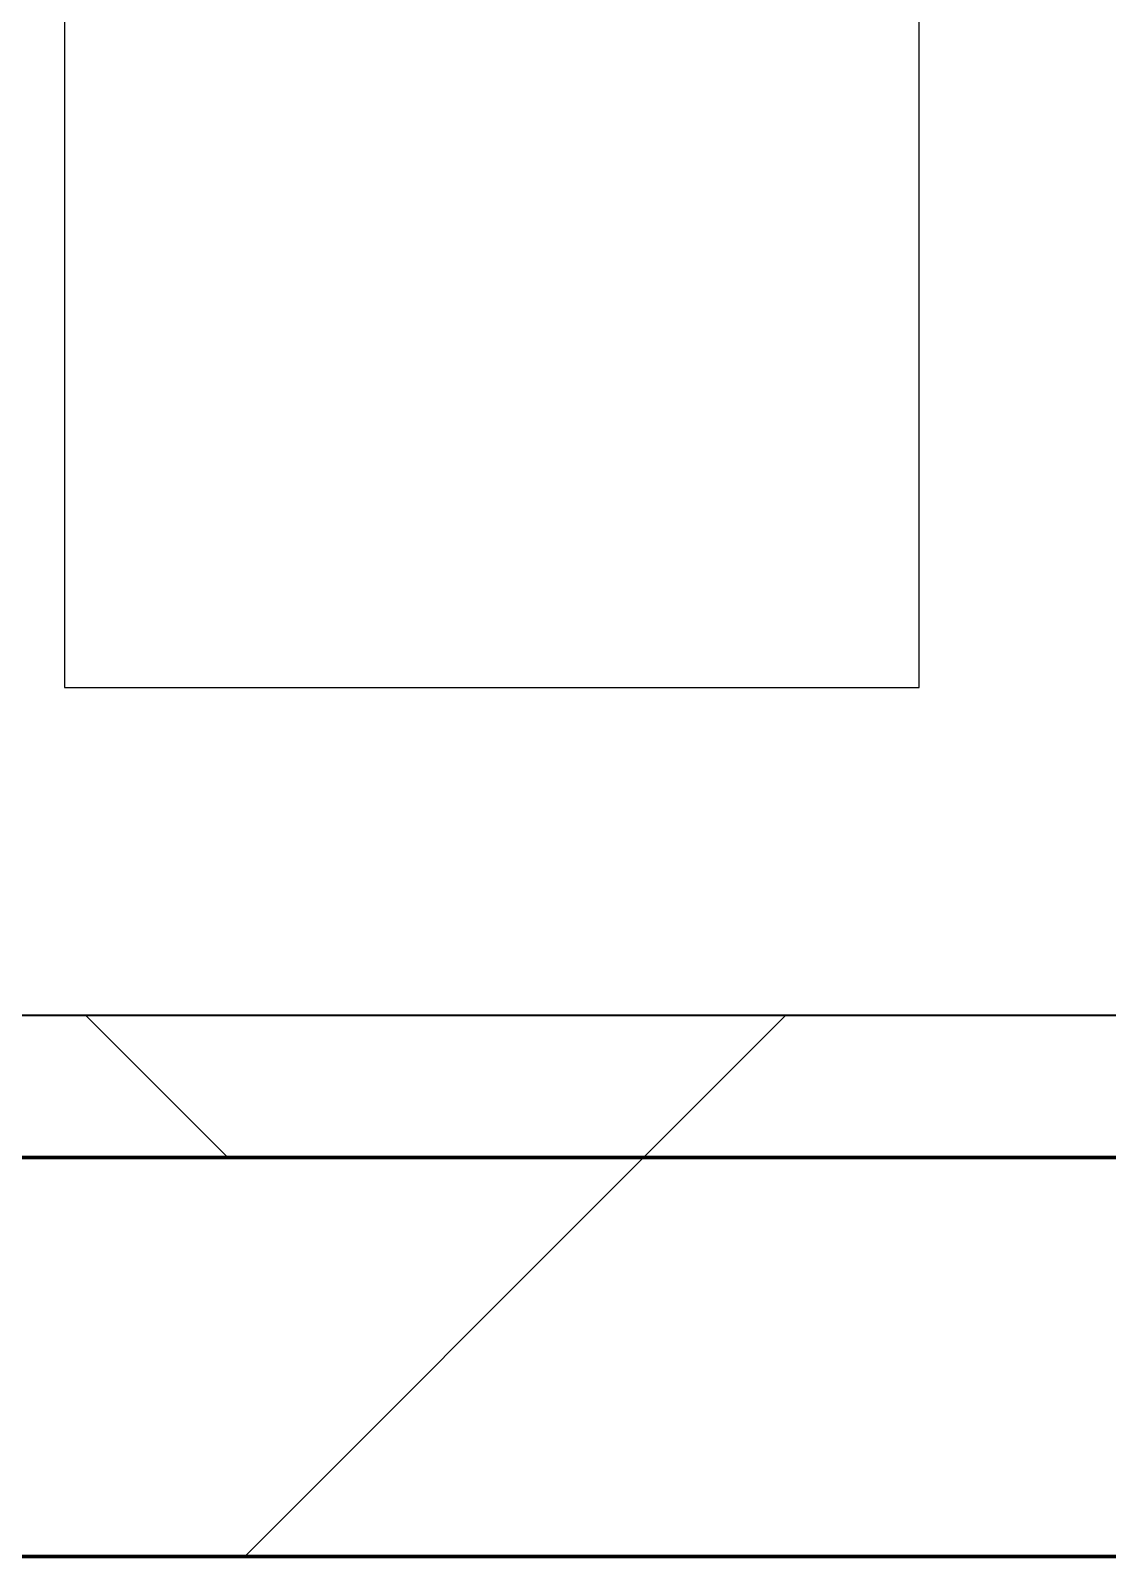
# Model space of a CAD drawing. Header units: millimetres. Extents: x -726012 to -647389, y -20772 to 18805.
# Drawn here: x -709936 to -709558, y -3461 to -2925 of the extents above; entities that cross this region are included whole.
import ezdxf
from ezdxf.xclip import XClip

# ---------------------------------------------------------------- set-up
doc = ezdxf.new("R2010")
doc.units = ezdxf.units.MM
doc.header["$XCLIPFRAME"] = 0
doc.layers.add('000 - WIPEOUT', color=250, linetype='Continuous')
doc.layers.add('A11_ALU.SOLID SHEET', color=2, linetype='Continuous')
for name, color, linetype, lineweight in [('A-GLAZ-CURT', 2, 'Continuous', 9), ('A-WALL', 5, 'Continuous', 35), ('A-WALL-FNSH', 2, 'Continuous', 35), ('A-WALL-PATT', 1, 'Continuous', 35)]:
    doc.layers.add(name, color=color, linetype=linetype, lineweight=lineweight)

# ---------------------------------------------------------------- blocks, each defined once
blk = doc.blocks.new('PPLS-PP19_Custom Tile Pattern - Custom Tile Pattern-V145-4233-01 ENLARGED MULTI-PURPOSE LEVEL - REFLECTED CEILING PLAN - SHEET 4')
at = {"layer": 'A-GLAZ-CURT'}
for p, q in [((-300, 0), (300, 0)), ((300, 0), (-300, 0)), ((195.99, 0), (213.31, 0)), ((213.31, 0), (195.99, 0)), ((230.06, 0), (300, 0)), ((-300, -50), (300, -50)), ((300, -50), (-300, -50))]:
    blk.add_line(p, q, dxfattribs=at)
for points, knots in [([(-26.75, 0), (-27.82, 0), (-36.18, 0), (-53.55, 0), (-78.2, 0), (-110.94, 0), (-130.52, 0), (-147.74, 0), (-149.07, 0)], [-8718.362214, -8718.362214, -8718.362214, -8718.362214, -8532.293389, -8073.216054, -7508.296369, -7004.680444, -6449.282163, -6277.220794, -6277.220794, -6277.220794, -6277.220794]), ([(-119.65, 0), (-117.51, 0), (-106.47, 0), (-86.68, 0), (-63.44, 0), (-55.36, 0), (-52.29, 0), (-51.96, 0)], [-5106.469297, -5106.469297, -5106.469297, -5106.469297, -4994.692869, -4542.524482, -4008.285538, -3689.699207, -3652.250109, -3652.250109, -3652.250109, -3652.250109]), ([(-36.33, 0), (-36.43, 0), (-37.27, 0), (-45.02, 0), (-46.13, 0), (-60.59, 0), (-81.23, 0), (-99.51, 0), (-114.02, 0), (-117.28, 0), (-118.78, 0)], [-1855.773136, -1855.773136, -1855.773136, -1855.773136, -1810.870157, -1672.078046, -1405.135169, -1060.00838, -740.068933, -229.489605, -116.330425, 0, 0, 0, 0]), ([(-52.49, 0), (-54.96, 0), (-64.17, 0), (-85.2, 0), (-107.61, 0), (-116.56, 0), (-117.56, 0)], [-3120.746453, -3120.746453, -3120.746453, -3120.746453, -2842.901703, -2193.204658, -1433.981041, -985.49888, -985.49888, -985.49888, -985.49888]), ([(-115.82, 0), (-114.96, 0), (-110.41, 0), (-96.78, 0), (-71.33, 0), (-42.53, 0), (-12.78, 0), (4.23, 0), (9.64, 0), (10.14, 0), (10.18, 0)], [-5724.064692, -5724.064692, -5724.064692, -5724.064692, -5430.283136, -5103.229623, -4799.173296, -4065.652676, -3589.737505, -3285.047089, -3066.359526, -3044.715262, -3044.715262, -3044.715262, -3044.715262]), ([(-51.89, 0), (-53.79, 0), (-60.47, 0), (-75.59, 0), (-94, 0), (-112.01, 0), (-114.94, 0), (-115.63, 0)], [-1573.215477, -1573.215477, -1573.215477, -1573.215477, -1466.981642, -1208.454564, -789.402658, -501.969187, -243.577221, -243.577221, -243.577221, -243.577221]), ([(-29.03, 0), (-33.97, 0), (-43.74, 0), (-56.37, 0), (-71.66, 0), (-77.83, 0), (-82.66, 0), (-83.28, 0), (-83.28, 0)], [-2680.714891, -2680.714891, -2680.714891, -2680.714891, -2413.671296, -2161.752162, -2006.592567, -1646.621388, -1424.436217, -1393.971743, -1393.971743, -1393.971743, -1393.971743]), ([(-83.28, 0), (-83.28, 0), (-82.91, 0), (-76.14, 0), (-64.83, 0), (-56.59, 0), (-51.99, 0)], [-1393.4169, -1393.4169, -1393.4169, -1393.4169, -1353.722004, -1274.333717, -1073.56893, -750.600169, -750.600169, -750.600169, -750.600169]), ([(-66.39, 0), (-66.39, 0), (-63.63, 0), (-58.43, 0), (-52.96, 0), (-51.94, 0)], [-2493.31794, -2493.31794, -2493.31794, -2493.31794, -2315.303971, -1809.437387, -1698.341726, -1698.341726, -1698.341726, -1698.341726]), ([(-51.96, 0), (-58.85, 0), (-65.78, 0), (-66.37, 0), (-66.38, 0)], [-2974.949968, -2974.949968, -2974.949968, -2974.949968, -2542.574734, -2498.224237, -2498.224237, -2498.224237, -2498.224237]), ([(-63.63, 0), (-61.49, 0), (-57.39, 0), (-54.49, 0), (-45.2, 0), (-40.79, 0), (-40.46, 0), (-40.44, 0)], [-2969.237017, -2969.237017, -2969.237017, -2969.237017, -2851.217951, -2734.127174, -2474.780881, -2410.990208, -2350.645972, -2350.645972, -2350.645972, -2350.645972]), ([(-58.83, 0), (-58.37, 0), (-57.29, 0), (-54.23, 0), (-46.33, 0), (-42.62, 0), (-41.76, 0)], [-4859.52896, -4859.52896, -4859.52896, -4859.52896, -4680.891996, -4469.85053, -4321.566175, -4270.495146, -4270.495146, -4270.495146, -4270.495146]), ([(-51.9, 0), (-50.53, 0), (-44.32, 0), (-36.49, 0), (-33.57, 0), (-29.94, 0), (-28.57, 0)], [-748.433641, -748.433641, -748.433641, -748.433641, -651.549973, -296.515819, -83.513472, 0, 0, 0, 0]), ([(-36.62, 0), (-36.62, 0), (-40.35, 0), (-43.35, 0), (-48.45, 0), (-51.86, 0)], [-4069.478503, -4069.478503, -4069.478503, -4069.478503, -3858.647035, -3538.256648, -3144.68277, -3144.68277, -3144.68277, -3144.68277]), ([(-51.83, 0), (-51.83, 0), (-51.78, 0), (-47.4, 0), (-46.01, 0), (-40.22, 0), (-36.78, 0)], [-632.814994, -632.814994, -632.814994, -632.814994, -627.965721, -508.377888, -260.442412, 0, 0, 0, 0]), ([(76.63, 0), (74.8, 0), (67.65, 0), (53.52, 0), (37, 0), (24.07, 0), (12.82, 0), (-2.9, 0), (-20.62, 0), (-32.81, 0), (-44.85, 0), (-51.43, 0), (-51.79, 0)], [-3095.572228, -3095.572228, -3095.572228, -3095.572228, -2950.589685, -2634.532728, -2313.748533, -2106.613311, -1925.670641, -1617.263037, -1290.787923, -1039.307308, -819.71621, -644.910881, -644.910881, -644.910881, -644.910881]), ([(9.32, 0), (9.08, 0), (7.65, 0), (2.57, 0), (-12.23, 0), (-25.64, 0), (-38.41, 0), (-47.63, 0), (-51.36, 0)], [-2922.926651, -2922.926651, -2922.926651, -2922.926651, -2882.788014, -2720.818881, -2518.50168, -2125.455881, -1792.521578, -1583.251936, -1583.251936, -1583.251936, -1583.251936]), ([(-51.03, 0), (-44.52, 0), (-33.84, 0), (-29.82, 0), (-29.19, 0)], [-1665.482825, -1665.482825, -1665.482825, -1665.482825, -963.711516, -666.19313, -666.19313, -666.19313, -666.19313]), ([(31.18, 0), (25.97, 0), (11.99, 0), (-16.6, 0), (-38.85, 0), (-50.86, 0)], [-4496.803627, -4496.803627, -4496.803627, -4496.803627, -4222.080604, -3745.412743, -2997.869085, -2997.869085, -2997.869085, -2997.869085]), ([(-50.82, 0), (-50.17, 0), (-46.86, 0), (-30.79, 0), (-18.03, 0), (7.46, 0), (13.31, 0), (16.4, 0)], [-3611.892917, -3611.892917, -3611.892917, -3611.892917, -3546.54457, -3315.260113, -2864.387349, -2439.246196, -2137.433931, -2137.433931, -2137.433931, -2137.433931]), ([(-41.76, 0), (-39.9, 0), (-37.72, 0), (-36.92, 0), (-36.77, 0)], [-4270.495146, -4270.495146, -4270.495146, -4270.495146, -4161.040818, -4106.245333, -4106.245333, -4106.245333, -4106.245333]), ([(-36.78, 0), (-32.43, 0), (-19.22, 0), (8.83, 0), (43.36, 0), (70.92, 0), (82.12, 0), (83.66, 0)], [-6191.144455, -6191.144455, -6191.144455, -6191.144455, -5862.463379, -5340.621928, -4573.028122, -4094.177415, -3869.465285, -3869.465285, -3869.465285, -3869.465285]), ([(-36.29, 0), (-36.29, 0), (-34.66, 0), (-28.88, 0), (-26.95, 0), (-26.54, 0)], [-9150.272121, -9150.272121, -9150.272121, -9150.272121, -9057.163041, -8919.836787, -8834.607043, -8834.607043, -8834.607043, -8834.607043]), ([(30.82, 0), (29.27, 0), (20.14, 0), (3.54, 0), (-16.58, 0), (-34.76, 0), (-36.04, 0)], [-10462.034656, -10462.034656, -10462.034656, -10462.034656, -10363.088938, -9884.23066, -9424.652049, -9182.880979, -9182.880979, -9182.880979, -9182.880979]), ([(-33.34, 0), (-33.34, 0), (-32.93, 0), (-31.16, 0), (-30.52, 0)], [-2415.024266, -2415.024266, -2415.024266, -2415.024266, -2357.633367, -2323.618664, -2323.618664, -2323.618664, -2323.618664]), ([(15.48, 0), (10.75, 0), (-0.89, 0), (-17.84, 0), (-30.57, 0), (-31.82, 0), (-32, 0)], [-3582.245441, -3582.245441, -3582.245441, -3582.245441, -3333.063701, -2994.501669, -2698.150104, -2614.070998, -2614.070998, -2614.070998, -2614.070998]), ([(-30.76, 0), (-30.73, 0), (-29.99, 0), (-23.47, 0), (-15.75, 0), (-15.19, 0)], [-54176.191683, -54176.191683, -54176.191683, -54176.191683, -54157.274271, -53749.15266, -53717.791567, -53717.791567, -53717.791567, -53717.791567]), ([(-30.52, 0), (-27.11, 0), (-17.83, 0), (0.58, 0), (12.12, 0), (16.43, 0)], [-2323.618664, -2323.618664, -2323.618664, -2323.618664, -2142.497158, -1716.209403, -1459.963731, -1459.963731, -1459.963731, -1459.963731]), ([(-13, 0), (-14.35, 0), (-17.68, 0), (-25.97, 0), (-29.52, 0), (-30.21, 0)], [-55207.591944, -55207.591944, -55207.591944, -55207.591944, -54789.006179, -54461.685999, -54290.791712, -54290.791712, -54290.791712, -54290.791712]), ([(8.33, 0), (8.19, 0), (7.18, 0), (0.32, 0), (-13.89, 0), (-24.92, 0), (-29.03, 0)], [-3574.286521, -3574.286521, -3574.286521, -3574.286521, -3526.962355, -3285.499107, -2903.012179, -2680.714891, -2680.714891, -2680.714891, -2680.714891]), ([(-28.98, 0), (-28.66, 0), (-27.39, 0), (-24.45, 0), (-22.56, 0)], [-166.548282, -166.548282, -166.548282, -166.548282, -102.06493, 0, 0, 0, 0]), ([(-28.57, 0), (-26.93, 0), (-20.29, 0), (-11.45, 0), (2.08, 0), (10.92, 0), (15.18, 0), (15.75, 0)], [-5361.429781, -5361.429781, -5361.429781, -5361.429781, -5261.36855, -5050.479954, -4785.90057, -4596.498881, -4567.143888, -4567.143888, -4567.143888, -4567.143888]), ([(-22.56, 0), (-20.27, 0), (-17.03, 0), (-11.36, 0), (-7.66, 0), (-6.6, 0), (-6.44, 0)], [-56468.192263, -56468.192263, -56468.192263, -56468.192263, -56344.022017, -56303.229861, -56166.290093, -56124.392176, -56124.392176, -56124.392176, -56124.392176]), ([(-15.19, 0), (-13.07, 0), (-0.71, 0), (12.11, 0), (15.48, 0)], [-461.142613, -461.142613, -461.142613, -461.142613, -429.606584, -418.500335, -418.500335, -418.500335, -418.500335]), ([(-6.54, 0), (-6.73, 0), (-7.2, 0), (-7.6, 0), (-7.79, 0)], [-56009.792147, -56009.792147, -56009.792147, -56009.792147, -55949.290093, -55895.192118, -55895.192118, -55895.192118, -55895.192118]), ([(-2.63, 0), (-2.47, 0), (-1.22, 0), (4.92, 0), (15.97, 0), (22.54, 0), (24.49, 0)], [-226.825321, -226.825321, -226.825321, -226.825321, -220.269177, -206.416616, -198.214427, -187.717507, -187.717507, -187.717507, -187.717507]), ([(15.57, 0), (8.31, 0), (2.68, 0), (-1.67, 0), (-2.25, 0)], [-281.576261, -281.576261, -281.576261, -281.576261, -246.234814, -234.646884, -234.646884, -234.646884, -234.646884]), ([(103.09, 0), (101.08, 0), (86.31, 0), (63.34, 0), (35.84, 0), (22.4, 0), (17, 0), (16.36, 0)], [-375.435014, -375.435014, -375.435014, -375.435014, -369.147452, -330.153101, -307.516438, -285.83788, -282.843503, -282.843503, -282.843503, -282.843503]), ([(16.42, 0), (24.7, 0), (46.5, 0), (69.73, 0), (83.74, 0)], [-417.472116, -417.472116, -417.472116, -417.472116, -390.253598, -347.429871, -347.429871, -347.429871, -347.429871]), ([(24.69, 0), (24.54, 0), (21.06, 0), (18.42, 0), (16.42, 0)], [-4368.572414, -4368.572414, -4368.572414, -4368.572414, -4306.476363, -4085.298331, -4085.298331, -4085.298331, -4085.298331]), ([(70.61, 0), (66.16, 0), (55.8, 0), (39.61, 0), (28.73, 0), (19.6, 0), (16.44, 0)], [-4647.237329, -4647.237329, -4647.237329, -4647.237329, -4326.416877, -4098.545751, -3766.694881, -3599.117496, -3599.117496, -3599.117496, -3599.117496]), ([(16.45, 0), (18.59, 0), (21.87, 0), (24.62, 0), (24.72, 0), (24.72, 0)], [-4555.271793, -4555.271793, -4555.271793, -4555.271793, -4445.288762, -4384.376941, -4376.041937, -4376.041937, -4376.041937, -4376.041937]), ([(16.82, 0), (20.95, 0), (27.04, 0), (37.44, 0), (45.92, 0), (57.76, 0), (64.47, 0), (72.74, 0), (75.22, 0), (76.03, 0), (76.21, 0)], [-1452.261665, -1452.261665, -1452.261665, -1452.261665, -1206.526904, -1089.329421, -901.315459, -753.071572, -495.328968, -421.953223, -334.951786, -290.452333, -290.452333, -290.452333, -290.452333]), ([(17.02, 0), (17.37, 0), (19.11, 0), (22.91, 0), (31, 0), (39.04, 0), (51.19, 0), (58.74, 0), (61.34, 0), (61.45, 0)], [-2117.316538, -2117.316538, -2117.316538, -2117.316538, -2084.094819, -1956.422387, -1818.904206, -1645.594513, -1443.202566, -1228.752106, -1120.932285, -1120.932285, -1120.932285, -1120.932285]), ([(18.16, 0), (19.15, 0), (24.25, 0), (25.66, 0), (26.12, 0)], [-5700.113719, -5700.113719, -5700.113719, -5700.113719, -5554.232259, -5302.431367, -5302.431367, -5302.431367, -5302.431367]), ([(84.77, 0), (84.06, 0), (80.89, 0), (74.4, 0), (62.26, 0), (51.85, 0), (43.81, 0), (29.53, 0), (20.67, 0), (18.85, 0), (18.16, 0)], [-7198.650015, -7198.650015, -7198.650015, -7198.650015, -7135.649961, -6924.452779, -6738.82075, -6548.303034, -6314.283804, -6135.05769, -5972.647715, -5832.674503, -5832.674503, -5832.674503, -5832.674503]), ([(27.44, 0), (27.9, 0), (29.54, 0), (38.07, 0), (53.39, 0), (71.67, 0), (81.69, 0), (83.85, 0), (84.58, 0)], [-5037.309798, -5037.309798, -5037.309798, -5037.309798, -4887.603822, -4705.298446, -4353.683244, -3960.84581, -3759.045785, -3579.141173, -3579.141173, -3579.141173, -3579.141173]), ([(27.89, 0), (29.09, 0), (33.4, 0), (48.37, 0), (71.92, 0), (100.57, 0), (116.36, 0), (128.63, 0), (128.95, 0)], [-147.777612, -147.777612, -147.777612, -147.777612, -135.792042, -118.513713, -97.899267, -63.759246, -39.050993, -35.895543, -35.895543, -35.895543, -35.895543]), ([(53.18, 0), (53.06, 0), (52.22, 0), (44.99, 0), (36.46, 0), (30.82, 0)], [-622.740158, -622.740158, -622.740158, -622.740158, -566.066452, -360.610861, 0, 0, 0, 0]), ([(136.44, 0), (121.66, 0), (86.93, 0), (51.16, 0), (31.18, 0)], [-106.750556, -106.750556, -106.750556, -106.750556, -59.610984, 0, 0, 0, 0]), ([(152.49, 0), (149.18, 0), (137.03, 0), (109.77, 0), (76.86, 0), (57.82, 0), (46.51, 0), (41.18, 0), (36.02, 0), (35.54, 0), (35.54, 0)], [-484.335931, -484.335931, -484.335931, -484.335931, -458.593899, -401.860199, -357.622665, -341.267687, -334.000314, -326.15566, -319.318397, -317.489778, -317.489778, -317.489778, -317.489778]), ([(36.29, 0), (37.77, 0), (48.82, 0), (63.1, 0), (76.75, 0), (84.76, 0)], [-314.598523, -314.598523, -314.598523, -314.598523, -305.899624, -287.17622, -256.407792, -256.407792, -256.407792, -256.407792]), ([(61.47, 0), (61.47, 0), (61.21, 0), (54.61, 0), (53.71, 0), (53.56, 0)], [-1113.311073, -1113.311073, -1113.311073, -1113.311073, -1096.402191, -891.204116, -747.28819, -747.28819, -747.28819, -747.28819]), ([(76.22, 0), (75.58, 0), (73.64, 0), (71.05, 0), (70.61, 0)], [-193.634889, -193.634889, -193.634889, -193.634889, -31.537676, 0, 0, 0, 0]), ([(84.83, 0), (102.78, 0), (120.63, 0), (138.28, 0), (138.53, 0)], [-346.313304, -346.313304, -346.313304, -346.313304, -291.370682, -290.5735, -290.5735, -290.5735, -290.5735]), ([(114.39, 0), (114.2, 0), (112.08, 0), (105.42, 0), (93.32, 0), (88.61, 0), (84.98, 0)], [-8148.58938, -8148.58938, -8148.58938, -8148.58938, -8105.191388, -7723.759874, -7531.75727, -7205.068504, -7205.068504, -7205.068504, -7205.068504]), ([(85.43, 0), (87, 0), (102.6, 0), (124.45, 0), (132.42, 0), (134.6, 0)], [-255.559425, -255.559425, -255.559425, -255.559425, -249.500363, -194.761443, -152.241002, -152.241002, -152.241002, -152.241002]), ([(85.91, 0), (86.23, 0), (88.09, 0), (92.51, 0), (94.33, 0)], [-3446.580388, -3446.580388, -3446.580388, -3446.580388, -3336.541051, -2783.776468, -2783.776468, -2783.776468, -2783.776468]), ([(94.4, 0), (94.4, 0), (94.64, 0), (99.11, 0), (108.97, 0), (120.79, 0), (139.94, 0), (163.31, 0), (185.23, 0), (193.62, 0), (194.69, 0), (194.79, 0)], [-2348.345796, -2348.345796, -2348.345796, -2348.345796, -2310.419338, -2233.599744, -2052.234781, -1843.028543, -1530.39897, -1095.004608, -529.74427, -295.064701, -265.121568, -265.121568, -265.121568, -265.121568]), ([(129.02, 0), (129.02, 0), (124.41, 0), (122.35, 0), (114.96, 0), (108.04, 0), (103.09, 0)], [-35.386604, -35.386604, -35.386604, -35.386604, -31.430235, -22.807238, -15.488593, 0, 0, 0, 0]), ([(152.98, 0), (152.7, 0), (149.33, 0), (143.29, 0), (134.04, 0), (126.24, 0), (118.6, 0), (114.23, 0), (111.98, 0), (105.66, 0), (105.23, 0), (105.23, 0)], [-10121.405756, -10121.405756, -10121.405756, -10121.405756, -10098.273015, -9847.788484, -9677.714971, -9567.007022, -9453.21225, -9220.200448, -9012.77275, -8966.157302, -8929.495943, -8929.495943, -8929.495943, -8929.495943]), ([(105.26, 0), (105.52, 0), (111.01, 0), (112.65, 0), (113.59, 0)], [-8920.561005, -8920.561005, -8920.561005, -8920.561005, -8814.835624, -8577.462505, -8577.462505, -8577.462505, -8577.462505]), ([(128.58, 0), (128.8, 0), (130.16, 0), (138.8, 0), (147.95, 0), (152.56, 0)], [-633.326174, -633.326174, -633.326174, -633.326174, -627.736123, -618.981161, -603.66234, -603.66234, -603.66234, -603.66234]), ([(137.1, 0), (136, 0), (133.64, 0), (129.87, 0), (129.11, 0)], [-670.405967, -670.405967, -670.405967, -670.405967, -651.020627, -640.742133, -640.742133, -640.742133, -640.742133]), ([(168.37, 0), (167.68, 0), (164.15, 0), (158.77, 0), (153.11, 0)], [-543.375029, -543.375029, -543.375029, -543.375029, -530.793311, -485.959247, -485.959247, -485.959247, -485.959247]), ([(153.18, 0), (153.43, 0), (156.32, 0), (161.24, 0), (162.19, 0), (162.75, 0)], [-602.972777, -602.972777, -602.972777, -602.972777, -602.094757, -592.980799, -581.414464, -581.414464, -581.414464, -581.414464]), ([(193.8, 0), (193.33, 0), (190.11, 0), (183.13, 0), (171, 0), (161.95, 0), (161.28, 0), (158.35, 0), (157.85, 0), (157.77, 0)], [-11665.349007, -11665.349007, -11665.349007, -11665.349007, -11565.880756, -11105.624034, -10839.086983, -10768.332124, -10666.779182, -10580.760289, -10550.278881, -10550.278881, -10550.278881, -10550.278881]), ([(300, 0), (286.53, 0), (254.22, 0), (207.11, 0), (177.41, 0), (159.34, 0), (158.33, 0), (158.3, 0)], [-285.253232, -285.253232, -285.253232, -285.253232, -244.693688, -187.987675, -143.776725, -129.632772, -123.352749, -123.352749, -123.352749, -123.352749]), ([(159.07, 0), (159.13, 0), (160.84, 0), (165.21, 0), (174.15, 0), (185.98, 0), (208.82, 0), (219.42, 0), (230.06, 0)], [-115.643202, -115.643202, -115.643202, -115.643202, -114.681583, -87.660824, -65.295536, -41.623857, -24.459831, 0, 0, 0, 0]), ([(162.75, 0), (165.4, 0), (170.91, 0), (172.61, 0), (172.61, 0)], [-111.264224, -111.264224, -111.264224, -111.264224, -56.742688, -19.085662, -19.085662, -19.085662, -19.085662]), ([(247.1, 0), (246.76, 0), (245.04, 0), (238.34, 0), (226.56, 0), (221.1, 0), (200.27, 0), (182.99, 0), (174.27, 0), (169.67, 0), (168.99, 0)], [-9649.085549, -9649.085549, -9649.085549, -9649.085549, -9581.591397, -9406.094246, -9221.510254, -9016.44624, -8717.832359, -8253.978395, -8152.463617, -8069.855175, -8069.855175, -8069.855175, -8069.855175]), ([(215.22, 0), (214.62, 0), (210.55, 0), (203.98, 0), (187.54, 0), (175.3, 0), (169.49, 0)], [-203.825446, -203.825446, -203.825446, -203.825446, -198.527383, -184.406837, -162.427601, -142.916156, -142.916156, -142.916156, -142.916156]), ([(171.51, 0), (176.48, 0), (193.23, 0), (201.73, 0), (208.81, 0), (213.9, 0), (241.96, 0), (266.73, 0), (281.29, 0), (287.35, 0), (289.3, 0)], [-7971.819559, -7971.819559, -7971.819559, -7971.819559, -7784.112253, -7606.717214, -7289.299508, -7042.621073, -6582.165592, -6068.460911, -5766.029927, -5595.334381, -5595.334381, -5595.334381, -5595.334381]), ([(172.07, 0), (177.66, 0), (187.87, 0), (201.08, 0), (207.47, 0), (213.96, 0), (215.11, 0)], [-255.364076, -255.364076, -255.364076, -255.364076, -237.955587, -223.92608, -215.862851, -208.75215, -208.75215, -208.75215, -208.75215]), ([(289.43, 0), (281.1, 0), (258.49, 0), (230.43, 0), (219.94, 0), (219.02, 0)], [-12343.066774, -12343.066774, -12343.066774, -12343.066774, -11905.454923, -11162.864862, -10856.732305, -10856.732305, -10856.732305, -10856.732305]), ([(219.9, 0), (220.86, 0), (227.84, 0), (242.06, 0), (246.54, 0), (246.96, 0)], [-10670.940496, -10670.940496, -10670.940496, -10670.940496, -10511.382485, -9925.173265, -9834.877357, -9834.877357, -9834.877357, -9834.877357]), ([(284.76, 0), (284.76, 0), (285.09, 0), (287.47, 0), (293.59, 0), (297.76, 0), (300, 0)], [-4110.630118, -4110.630118, -4110.630118, -4110.630118, -4053.389046, -3959.664717, -3862.421465, -3746.95702, -3746.95702, -3746.95702, -3746.95702]), ([(289.77, 0), (289.59, 0), (287.61, 0), (285.38, 0), (284.87, 0)], [-4379.681284, -4379.681284, -4379.681284, -4379.681284, -4358.271401, -4143.037883, -4143.037883, -4143.037883, -4143.037883]), ([(289.8, 0), (289.95, 0), (293.28, 0), (296.52, 0), (297.86, 0), (298.09, 0)], [-5580.736112, -5580.736112, -5580.736112, -5580.736112, -5566.724884, -5280.360606, -5199.253518, -5199.253518, -5199.253518, -5199.253518])]:
    blk.add_open_spline(points, degree=3, knots=knots, dxfattribs=at)
for points in [[(-39.84, 0), (-39.08, 0), (-38.11, 0), (-37.36, 0)], [(16.02, 0), (13.33, 0), (10.77, 0), (9.63, 0)], [(24.49, 0), (25.23, 0), (25.72, 0), (26.04, 0)], [(80.35, 0), (79.57, 0), (78.27, 0), (76.63, 0)], [(84.06, 0), (83.48, 0), (82.41, 0), (81.72, 0)], [(157.9, 0), (156.93, 0), (155.13, 0), (153.1, 0)], [(168.74, 0), (168.74, 0), (169.81, 0), (171.51, 0)], [(195.11, 0), (194.91, 0), (194.44, 0), (193.8, 0)], [(300, 0), (296.6, 0), (293.18, 0), (289.75, 0)], [(297.38, 0), (296.01, 0), (293.61, 0), (290.44, 0)]]:
    blk.add_open_spline(points, degree=3, dxfattribs=at)
blk = doc.blocks.new('PPLS-PP19_Custom Tile Pattern - Custom Tile Pattern-V146-4233-01 ENLARGED MULTI-PURPOSE LEVEL - REFLECTED CEILING PLAN - SHEET 4')
at = {"layer": 'A-GLAZ-CURT'}
for p, q in [((-300, 0), (300, 0)), ((300, 0), (-300, 0)), ((-293.07, 0), (-275.75, 0)), ((-275.75, 0), (-293.07, 0)), ((-300, -50), (300, -50)), ((300, -50), (-300, -50))]:
    blk.add_line(p, q, dxfattribs=at)
at = {"layer": 'A-GLAZ-CURT', "flags": 128}
for points in [[(-300, 0), (-291.56, 0), (-283.3, 0), (-275.2, 0)], [(-174.47, 0), (-179.49, 0), (-184.81, 0), (-190.44, 0), (-196.37, 0), (-202.58, 0), (-209.04, 0), (-215.73, 0), (-222.63, 0), (-229.72, 0), (-236.97, 0), (-244.39, 0), (-251.96, 0), (-259.67, 0), (-267.51, 0), (-275.48, 0), (-283.55, 0), (-291.73, 0), (-300, 0)]]:
    blk.add_lwpolyline(points, dxfattribs=at)
at = {"layer": 'A-GLAZ-CURT'}
for points, knots in [([(-300, 0), (-284.65, 0), (-236.57, 0), (-198.4, 0), (-175.19, 0), (-174.7, 0)], [-5323.127839, -5323.127839, -5323.127839, -5323.127839, -4502.809032, -2700.551212, -2661.563919, -2661.563919, -2661.563919, -2661.563919]), ([(-105.25, 0), (-114.23, 0), (-145.49, 0), (-202.69, 0), (-262.56, 0), (-294.48, 0), (-300, 0)], [-18069.553619, -18069.553619, -18069.553619, -18069.553619, -17136.203329, -15131.813646, -13729.592194, -13439.944408, -13439.944408, -13439.944408, -13439.944408])]:
    blk.add_open_spline(points, degree=3, knots=knots, dxfattribs=at)
blk = doc.blocks.new('*U885')
at = {"layer": 'A-GLAZ-CURT'}
for name, p in [('PPLS-PP19_Custom Tile Pattern - Custom Tile Pattern-V145-4233-01 ENLARGED MULTI-PURPOSE LEVEL - REFLECTED CEILING PLAN - SHEET 4', (-33600, 4270.45)), ('PPLS-PP19_Custom Tile Pattern - Custom Tile Pattern-V146-4233-01 ENLARGED MULTI-PURPOSE LEVEL - REFLECTED CEILING PLAN - SHEET 4', (-33000, 4270.45))]:
    blk.add_blockref(name, p, dxfattribs=at)
blk = doc.blocks.new('*U1258')
at = {"color": 3}
blk.add_wipeout([(-900, 2550), (900, 2550), (900, 2250), (-900, 2250)], dxfattribs=at).dxf.layer = '000 - WIPEOUT'
at = {"layer": 'A11_ALU.SOLID SHEET', "color": 0, "linetype": 'ByBlock'}
blk.add_lwpolyline([(-900, 2250), (900, 2250), (900, 2550), (-900, 2550)], close=True, dxfattribs=at)
blk = doc.blocks.new('*U1287')
blk.add_lwpolyline([(21173.36, -580), (28210, -580), (28210, -6849.96), (45954.15, -6849.96), (45954.15, 600), (82995.06, 600), (83086.47, 650), (90052, 650), (90392, 990), (103159.16, 990), (103159.16, 4990), (21173.36, 4990), (21173.36, 3485.45), (21203.36, 3485.45), (21203.36, 925.54), (21173.36, 925.54), (21173.36, -580)])
at = {"layer": 'A11_ALU.SOLID SHEET', "color": 0, "linetype": 'ByBlock', "rotation": 90}
blk.add_blockref('*U1258', (37308.5, -5835), dxfattribs=at)

msp = doc.modelspace()

# ---------------------------------------------------------------- hatches: boundary and pattern name
at = {"layer": 'A-WALL-PATT', "lineweight": 9}
h = msp.add_hatch(dxfattribs=at)
h.set_pattern_fill('FP_3', color=256, style=0, pattern_type=2)
h.set_pattern_definition([(45, (0, 0), (-212.13203, 212.13203), []), (135, (0, 0), (-212.13203, -212.13203), [])])
h.paths.add_polyline_path([(-698728.22, -3320.94), (-698728.22, -3270.94), (-701451.04, -3270.94), (-701339.13, -3320.94), (-699206.29, -3320.94)])
h.paths.add_polyline_path([(-703169.5, -3320.94), (-701449.44, -3320.94), (-701561.35, -3270.94), (-705051.04, -3270.94), (-704939.13, -3320.94), (-703306.16, -3320.94)])
h.paths.add_polyline_path([(-706586.05, -3320.94), (-705049.44, -3320.94), (-705161.35, -3270.94), (-716522.37, -3270.94), (-716522.37, -3320.94), (-706722.72, -3320.94)])
h = msp.add_hatch(dxfattribs=at)
h.set_pattern_fill('FP_4', color=256, style=0, pattern_type=2)
h.set_pattern_definition([(45, (0, 0), (-212.13203, 212.13203), [])])
h.paths.add_polyline_path([(-698678.22, -3460.94), (-698678.22, -3320.94), (-701339.13, -3320.94), (-701288.73, -3343.46), (-701284.96, -3341.28), (-701279.79, -3341.28), (-701273.71, -3345.94), (-701272.71, -3350.62), (-701207.37, -3379.81), (-701225.73, -3420.89), (-701449.44, -3320.94), (-704939.13, -3320.94), (-704888.73, -3343.46), (-704884.96, -3341.28), (-704879.79, -3341.28), (-704873.71, -3345.94), (-704872.71, -3350.62), (-704807.37, -3379.81), (-704825.73, -3420.89), (-705049.44, -3320.94), (-716522.37, -3320.94), (-716522.37, -3460.94), (-699206.29, -3460.94)])

# ---------------------------------------------------------------- linework, layer by layer
at = {"layer": 'A-WALL', "color": 7, "lineweight": 70}
for p, q in [((-716472.37, -3320.94), (-705982.37, -3320.94)), ((-705982.37, -3320.94), (-716472.37, -3320.94)), ((-705982.37, -3460.94), (-716522.37, -3460.94))]:
    msp.add_line(p, q, dxfattribs=at)
at = {"layer": 'A-WALL-FNSH', "color": 250}
msp.add_line((-716522.37, -3270.94), (-705982.37, -3270.94), dxfattribs=at)

# ---------------------------------------------------------------- block references
msp.add_blockref('*U885', (-676282.37, -7541.39))

# ---------------------------------------------------------------- next in the draw order: block references
at = {"layer": 'A11_ALU.SOLID SHEET'}
ref = msp.add_blockref('*U1287', (-744682.37, 3579.02), dxfattribs=at)
XClip(ref).set_block_clipping_path([(22516.8245944298, -23612.0000696909), (92487.8891097467, 7199.9972603897)])

doc.saveas('drawing.dxf')
